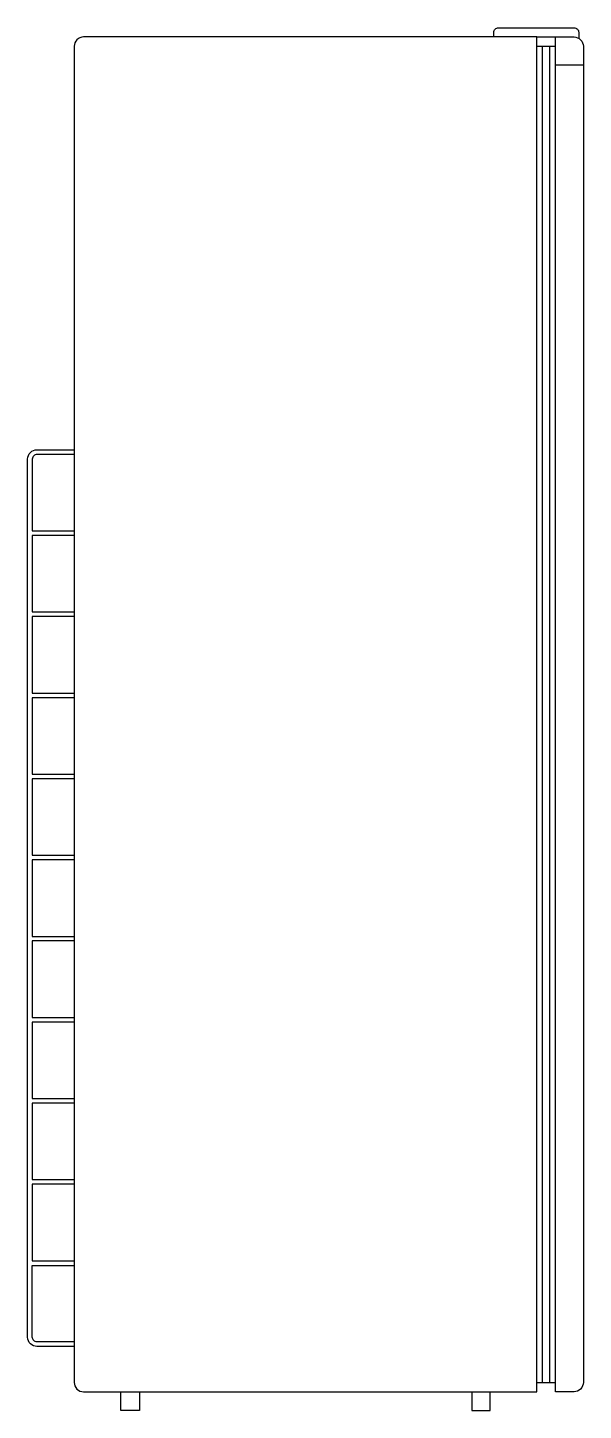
# Model space of a CAD drawing. Header units: millimetres. Extents: x -3067.14 to -3066.54, y 2855.69 to 2857.18.
import ezdxf

# ---------------------------------------------------------------- set-up
doc = ezdxf.new("R2010")
doc.units = ezdxf.units.MM
doc.header["$LTSCALE"] = 10
doc.layers.add('cozinha_freezers', color=2, linetype='Continuous')

msp = doc.modelspace()

# ---------------------------------------------------------------- linework, layer by layer
at = {"layer": 'cozinha_freezers'}
for p, q in [((-3066.5888, 2857.1684), (-3066.5688, 2857.1684)), ((-3066.5888, 2857.1584), (-3066.5688, 2857.1584)), ((-3066.5688, 2857.1384), (-3066.5388, 2857.1384)), ((-3066.5888, 2855.7234), (-3066.5688, 2855.7234))]:
    msp.add_line(p, q, dxfattribs=at)
at = {"layer": 'cozinha_freezers', "color": 1}
for p, q in [((-3066.5826, 2855.7234), (-3066.5826, 2857.1584)), ((-3066.575, 2855.7234), (-3066.575, 2857.1584))]:
    msp.add_line(p, q, dxfattribs=at)
at = {"layer": 'cozinha_freezers'}
msp.add_lwpolyline([(-3066.635, 2857.1684), (-3066.635, 2857.1734, -0.414214), (-3066.63, 2857.1784), (-3066.5488, 2857.1784, -0.414214), (-3066.5438, 2857.1734), (-3066.5438, 2857.1671)], format="xyb", dxfattribs=at)
for points in [[(-3066.5888, 2857.1684), (-3067.0758, 2857.1684, 0.414214), (-3067.0858, 2857.1584), (-3067.0858, 2855.7234, 0.414214), (-3067.0758, 2855.7134), (-3066.5888, 2855.7134), (-3066.5888, 2857.1684), (-3066.5888, 2857.1684)], [(-3066.5488, 2855.7134), (-3066.5688, 2855.7134), (-3066.5688, 2857.1684), (-3066.5488, 2857.1684, -0.414214), (-3066.5388, 2857.1584), (-3066.5388, 2855.7234, -0.414214)]]:
    msp.add_lwpolyline(points, format="xyb", close=True, dxfattribs=at)
at = {"layer": 'cozinha_freezers', "color": 1}
for points in [[(-3067.0858, 2855.762), (-3067.1258, 2855.762, -0.414214), (-3067.1358, 2855.772), (-3067.1358, 2856.7151, -0.414214), (-3067.1258, 2856.7251), (-3067.0858, 2856.7251)], [(-3067.0858, 2856.7201), (-3067.1258, 2856.7201, 0.414214), (-3067.1308, 2856.7151), (-3067.1308, 2856.638), (-3067.0858, 2856.638)], [(-3067.0858, 2855.767), (-3067.1258, 2855.767, -0.414214), (-3067.1308, 2855.772), (-3067.1308, 2855.8491), (-3067.0858, 2855.8491)]]:
    msp.add_lwpolyline(points, format="xyb", dxfattribs=at)
for points in [[(-3067.0858, 2856.633), (-3067.1308, 2856.633), (-3067.1308, 2856.5509), (-3067.0858, 2856.5509)], [(-3067.0858, 2856.5459), (-3067.1308, 2856.5459), (-3067.1308, 2856.4638), (-3067.0858, 2856.4638)], [(-3067.0858, 2856.4588), (-3067.1308, 2856.4588), (-3067.1308, 2856.3767), (-3067.0858, 2856.3767)], [(-3067.0858, 2856.3717), (-3067.1308, 2856.3717), (-3067.1308, 2856.2896), (-3067.0858, 2856.2896)], [(-3067.0858, 2856.2846), (-3067.1308, 2856.2846), (-3067.1308, 2856.2025), (-3067.0858, 2856.2025)], [(-3067.0858, 2856.1975), (-3067.1308, 2856.1975), (-3067.1308, 2856.1154), (-3067.0858, 2856.1154)], [(-3067.0858, 2856.1104), (-3067.1308, 2856.1104), (-3067.1308, 2856.0283), (-3067.0858, 2856.0283)], [(-3067.0858, 2856.0233), (-3067.1308, 2856.0233), (-3067.1308, 2855.9412), (-3067.0858, 2855.9412)], [(-3067.0858, 2855.9362), (-3067.1308, 2855.9362), (-3067.1308, 2855.8541), (-3067.0858, 2855.8541)]]:
    msp.add_lwpolyline(points, dxfattribs=at)
at = {"layer": 'cozinha_freezers'}
for points in [[(-3067.0158, 2855.7134), (-3067.0158, 2855.6934), (-3067.0358, 2855.6934), (-3067.0358, 2855.7134)], [(-3066.6588, 2855.7134), (-3066.6588, 2855.6934), (-3066.6388, 2855.6934), (-3066.6388, 2855.7134)]]:
    msp.add_lwpolyline(points, dxfattribs=at)

doc.saveas('drawing.dxf')
